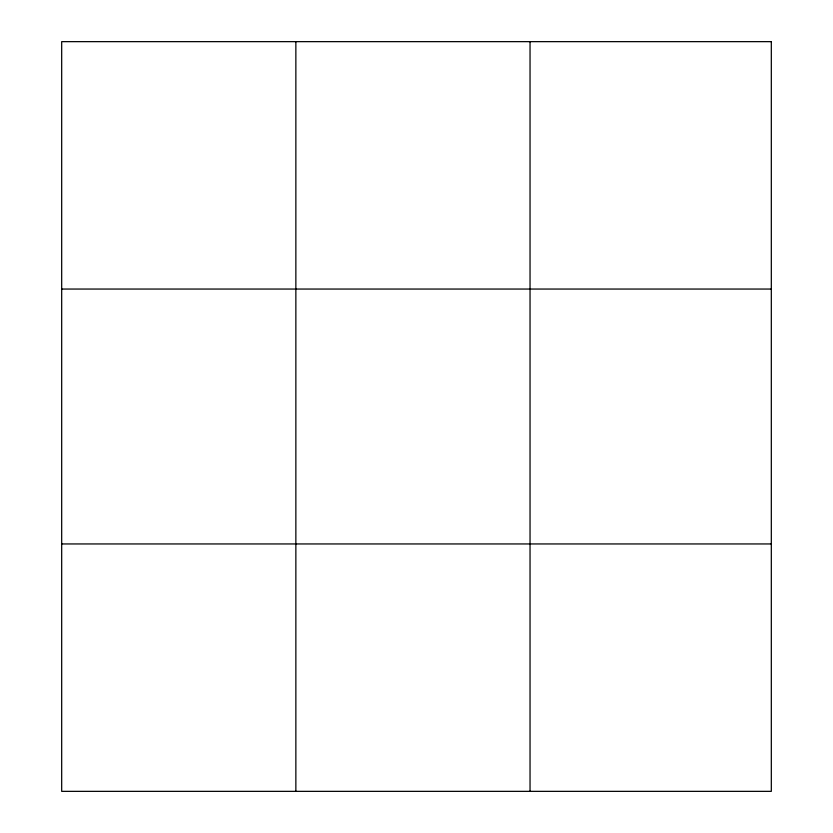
<?xml version="1.0" encoding="UTF-8"?>
<svg xmlns="http://www.w3.org/2000/svg" width="833" height="833" viewBox="0 0 833 833"><rect width="100%" height="100%" fill="white"/><g stroke="black" fill="none" stroke-linecap="round" stroke-linejoin="round"><path stroke-width="1.25" d="M295.861 41.65L295.861 791.35M530.038 41.65L530.038 791.35M61.684 289.051L771.316 289.051M61.684 543.949L771.316 543.949M771.316 41.65L771.316 791.35L61.684 791.35L61.684 41.65L771.316 41.65"/></g></svg>
